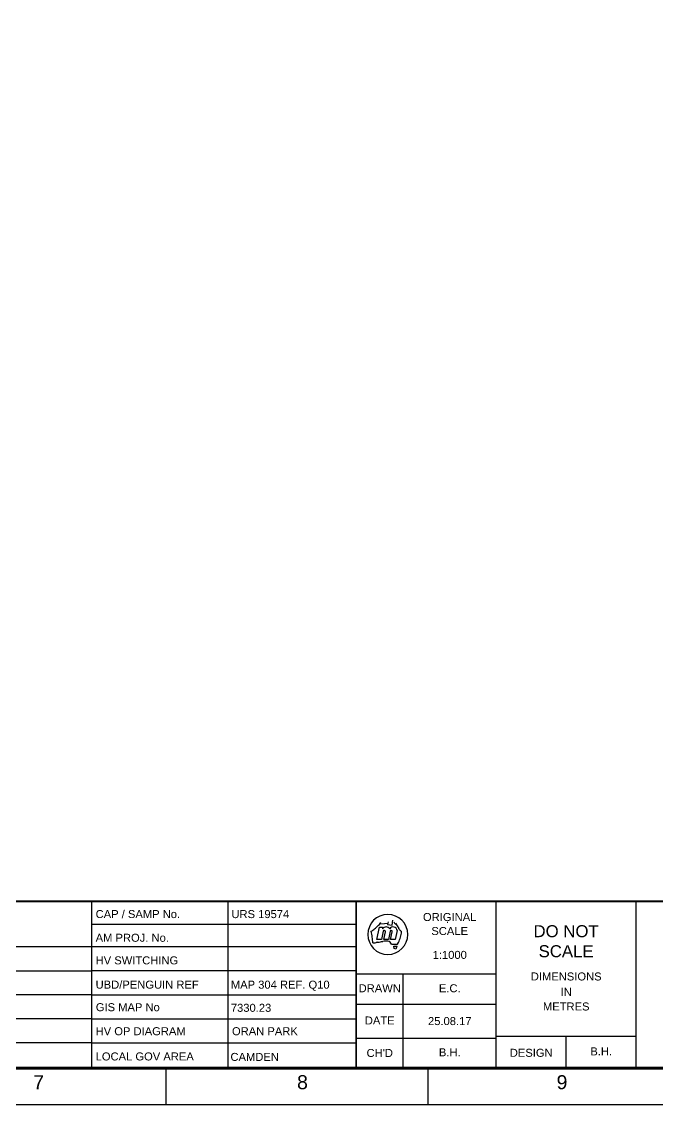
# Paper-space layout 'RETIC (2)' of a CAD drawing. Header units: metres. Extents: x -9 to 795, y -5 to 571.
# Drawn here: x 422.8 to 581.7, y -5.4 to 265.1 of the extents above; entities that cross this region are included whole.
import ezdxf
from ezdxf.enums import TextEntityAlignment as Align

# ---------------------------------------------------------------- set-up
doc = ezdxf.new("R2010")
doc.units = ezdxf.units.M
doc.header["$LTSCALE"] = 0.7
doc.layers.add('Notes', color=7, linetype='Continuous')
doc.layers.add('SupportsUG_SP_EXT', color=7, linetype='Continuous')
doc.styles.add('ARIAL', font='arial.ttf', dxfattribs={"height": 2})
doc.styles.add('iecISOCP', font='isocp.shx')
doc.styles.get("Standard").update_dxf_attribs({"font": 'arial.ttf'})

# ---------------------------------------------------------------- blocks, each defined once
blk = doc.blocks.new('A1_FRAME_TITLE')
at = {"layer": 'Notes', "color": 7, "linetype": 'Continuous'}
for p, q in [((449, 47.62), (449, 5.97)), ((515.12, 47.62), (515.12, 5.97)), ((515.12, 41.97), (515.12, 5.97)), ((515.12, 29.54), (550.12, 29.54))]:
    blk.add_line(p, q, dxfattribs=at)
at = {"layer": 'Notes', "color": 7}
for p, q in [((483.01, 47.62), (483.01, 5.97)), ((515.12, 5.97), (515.12, 47.62)), ((550.12, 5.97), (550.12, 47.62)), ((585.12, 5.97), (585.12, 47.62)), ((449, 41.97), (515.12, 41.97)), ((537.86, 42.48), (538.05, 42.44)), ((303.56, 36.33), (449, 36.33)), ((449, 36.33), (515.12, 36.33)), ((303.54, 30.28), (449, 30.28)), ((449, 30.33), (515.12, 30.33)), ((526.9, 5.97), (526.9, 29.54)), ((449, 24.33), (303.54, 24.33)), ((449, 24.33), (515.12, 24.33)), ((515.12, 21.97), (550.12, 21.97)), ((449, 18.33), (303.54, 18.33)), ((449, 18.33), (515.12, 18.33)), ((550.12, 13.97), (585.12, 13.97)), ((567.62, 5.97), (567.62, 13.97)), ((449, 12.33), (303.54, 12.33)), ((449, 12.33), (515.12, 12.33)), ((515.12, 13.47), (550.12, 13.47))]:
    blk.add_line(p, q, dxfattribs=at)
at = {"layer": 'Notes', "color": 4}
for p, q in [((520.31, 38.09), (520.93, 41.17)), ((520.93, 41.17), (521.67, 41.17)), ((521.32, 42.05), (523.09, 42.16)), ((521.67, 41.17), (521.72, 40.77)), ((523.09, 42.52), (522.97, 41.82)), ((522.97, 41.82), (524.11, 41.71)), ((524.11, 41.71), (524.3, 42.96)), ((524.94, 42.18), (525.77, 40.9)), ((521.45, 38.09), (520.31, 38.09)), ((521.87, 40.17), (521.45, 38.09)), ((522.02, 38.09), (522.42, 40.06)), ((523.17, 38.09), (522.02, 38.09)), ((523.58, 40.17), (523.17, 38.09)), ((523.74, 38.09), (524.13, 40.06)), ((524.88, 38.09), (523.74, 38.09)), ((525.33, 40.35), (524.88, 38.09)), ((525.38, 36.89), (523.97, 36.97)), ((523.97, 36.97), (525.38, 36.89)), ((525.38, 36.89), (523.97, 36.97)), ((524.61, 35.89), (524.53, 36.47)), ((524.53, 36.47), (525.26, 36.47)), ((525.05, 35.74), (524.61, 35.89)), ((525.26, 36.47), (525.05, 35.74))]:
    blk.add_line(p, q, dxfattribs=at)
at = {"layer": 'Notes', "linetype": 'Continuous'}
for p, q in [((467.56, 6.01), (467.56, -3.07)), ((533.07, 6.01), (533.07, -3.07))]:
    blk.add_line(p, q, dxfattribs=at)
at = {"layer": 'Notes', "color": 7, "linetype": 'Continuous'}
blk.add_lwpolyline([(-0.04, -3.07), (804.15, -3.07), (804.15, 573.26), (-0.04, 573.26)], close=True, dxfattribs=at)
at = {"layer": 'Notes', "color": 7, "linetype": 'Continuous', "const_width": 0.8}
blk.add_lwpolyline([(9, 5.97), (795.11, 5.97), (795.11, 564.21), (9, 564.21)], close=True, dxfattribs=at)
at = {"layer": 'Notes', "color": 7, "linetype": 'Continuous', "const_width": 0.5, "flags": 128}
blk.add_lwpolyline([(9, 47.62), (795.11, 47.62)], dxfattribs=at)
at = {"layer": 'Notes', "color": 4}
for centre, radius, start, end in [((523.02, 39.37), 5, 0, 180), ((513.17, 49.09), 10.59, 302.5841, 308.1576), ((513.17, 49.09), 10.59, 308.157, 313.7305), ((515.97, 46.16), 6.54, 313.7309, 319.3045), ((515.97, 46.16), 6.54, 319.3047, 324.8782), ((522.63, 40.21), 1.06, 31.7884, 148.2116), ((524.37, 40.3), 0.961, 2.5982, 150.8098), ((549.46, 57.06), 28.87, 210.1483, 211.8601), ((447.77, -10.21), 93.25, 33.1096, 33.2341), ((529.3, 42.96), 4.09, 213.1151, 222.4146), ((523.02, 39.37), 5, 180, 0), ((498.04, 35.61), 21.32, 10.3053, 12.3306), ((498.04, 35.61), 21.32, 8.2795, 10.3048), ((499.34, 35.8), 20.01, 6.2539, 8.2792), ((499.34, 35.8), 20.01, 4.2291, 6.2543), ((522.14, 40.11), 0.28, 348.6911, 168.6911), ((523.85, 40.11), 0.28, 348.6911, 168.6911), ((518.77, 40.74), 7.69, 331.5942, 341.8897), ((513.45, 42.48), 13.29, 341.8901, 347.8434), ((526.64, 40.53), 0.484, 222.42, 236.4422), ((526.82, 40.81), 0.815, 236.4359, 244.7422), ((524.71, 40.06), 1.76, 347.8434, 354.1409), ((524.86, 40.04), 1.61, 354.1436, 1.0342), ((519.48, 39.42), 2.15, 265.1734, 270.0504), ((519.48, 39.51), 2.24, 270.0438, 274.7322), ((519.4, 40.42), 3.15, 274.7358, 283.0812), ((521.23, 32.55), 4.93, 97.7419, 103.0814), ((517.51, 59.88), 22.65, 277.7418, 280.8825), ((522.66, 33.09), 4.63, 85.4613, 100.8824), ((522.96, 36.78), 0.924, 46.5875, 85.4612), ((522.11, 35.89), 2.16, 30.1885, 46.5879), ((524.88, 37.45), 0.75, 311.6083, 321.0792), ((524.94, 37.41), 0.675, 321.0838, 331.5982)]:
    blk.add_arc(centre, radius, start, end, dxfattribs=at)
at = {"layer": 'Notes', "color": 7, "style": 'ARIAL'}
for s, height, p in [('CAP / SAMP No.', 2, (450, 43.47)), ('AM PROJ. No.', 2, (450, 37.55)), ('HV SWITCHING', 2, (450, 31.9)), ('UBD/PENGUIN REF', 2, (450, 25.84)), ('GIS MAP No', 2, (450.04, 20.2)), ('HV OP DIAGRAM', 2, (450, 14.2)), ('LOCAL GOV AREA', 2, (450, 7.9)), ('7', 3.5, (434.4, 0.72)), ('8', 3.5, (500.34, 0.72)), ('9', 3.5, (565.21, 0.72))]:
    blk.add_text(s, height=height, dxfattribs=at).set_placement(p)
for s, p in [('ORIGINAL', (538.49, 42.73)), ('SCALE', (538.49, 39.23)), ('DIMENSIONS', (567.62, 27.88)), ('DRAWN', (521.01, 24.93)), ('IN', (567.62, 24.04)), ('METRES', (567.62, 20.38)), ('DATE', (521.01, 16.88)), ('DESIGN', (558.87, 8.81)), ("CH'D", (521.01, 8.77))]:
    blk.add_text(s, height=2, dxfattribs=at).set_placement(p, align=Align.CENTER)
at = {"layer": 'Notes', "color": 7, "attachment_point": 5, "style": 'ARIAL'}
for s, insert, char_height, width in [('DO NOT SCALE', (567.59, 37.67), 3, 29.1), ('25.08.17', (538.51, 17.72), 2, 23.2209)]:
    blk.add_mtext(s, dxfattribs=dict(at, insert=insert, char_height=char_height, width=width))
at = {"layer": 'Notes', "color": 7}
blk.add_attdef('EPD_REF_NO', text='', height=5, dxfattribs=at).set_placement((760.12, 52.77), align=Align.CENTER)
at = {"layer": 'Notes', "color": 3, "style": 'iecISOCP', "flags": 8}
blk.add_attdef('VERSION_NO', text='', height=2.5, rotation=90, dxfattribs=at).set_placement((272.82, 44.54), align=Align.MIDDLE_CENTER)
at = {"layer": 'Notes', "color": 7, "style": 'ARIAL'}
for tag, p in [('CAP_NO', (483.94, 43.46)), ('IE_NUM', (483.8, 37.81)), ('REF_No_1', (306, 32.31)), ('REF_1', (327.55, 32.31)), ('GEN_WO', (412.46, 31.76)), ('HV_SWITCH', (484.22, 32.16)), ('REF_No_2', (306, 26.31)), ('REF_2', (327.55, 26.31)), ('OH_WO', (412.46, 25.81)), ('UBD_REF', (483.8, 25.83)), ('REF_No_3', (306, 20.31)), ('REF_3', (327.55, 20.31)), ('UG_WO', (412.46, 20.05)), ('GIS_MAP_No', (483.8, 20.04)), ('REF_No_4', (306, 14.31)), ('REF_4', (327.55, 14.31)), ('HV_OP_DIAG', (484.08, 14.2)), ('SUB_WO', (412.46, 13.81)), ('LGA', (483.7, 7.78))]:
    blk.add_attdef(tag, p, '', height=2, dxfattribs=at)
at = {"layer": 'Notes', "color": 7, "style": 'ARIAL', "width": 1.1}
for tag, p in [('T1', (655.13, 39.47)), ('T2', (655.13, 34.35)), ('T3', (655.13, 28.92)), ('T4', (655.13, 23.66)), ('T5', (655.13, 18.23)), ('T6', (655.13, 12.97))]:
    blk.add_attdef(tag, text='', height=3.5, dxfattribs=at).set_placement(p, align=Align.CENTER)
at = {"layer": 'Notes', "color": 7, "style": 'ARIAL'}
for tag, height, p in [('scale', 2, (538.51, 33.27)), ('DRAWN', 2, (538.51, 24.93)), ('REV', 5, (790.81, 17.1)), ('CHD', 2, (538.51, 8.93)), ('DESIGN', 2, (576.37, 9.15))]:
    blk.add_attdef(tag, text='', height=height, dxfattribs=at).set_placement(p, align=Align.CENTER)
blk.add_attdef('NUM', text='', height=7, dxfattribs=at).set_placement((763.12, 20.12), align=Align.MIDDLE_CENTER)
for tag, p in [('NS', (762.87, 8.12)), ('SHTS', (774.68, 8.12))]:
    blk.add_attdef(tag, text='', height=2, dxfattribs=at).set_placement(p, align=Align.MIDDLE)
at = {"layer": 'Notes', "style": 'iecISOCP'}
blk.add_attdef('ExportID', (9.02, 2.35), '', height=2.5, dxfattribs=at)
at = {"layer": 'Notes', "style": 'iecISOCP', "flags": 1}
for tag, p in [('ProjectType', (14.12, -26.84)), ('ProjectNumber', (23.5, -26.86)), ('DrawingNumber', (35.46, -26.85)), ('ProjectDescription', (47.51, -26.87)), ('ExportDate', (60.23, -26.83)), ('ExportUserName', (69.1, -26.84)), ('DesignerCompanyName', (81.43, -26.84)), ('ExportAreaOfInterest', (97.04, -26.86)), ('GIS_SUCCESS', (111.94, -26.82)), ('CAD_SUCCESS', (121.73, -26.83)), ('DEPOTCODE', (132.05, -26.92)), ('ExportCategories', (140.02, -26.84)), ('Comments', (154.33, -26.93)), ('EPD_-_VERSION_1.5', (161.74, -26.93))]:
    blk.add_attdef(tag, p, '', height=1, dxfattribs=at)

psp = doc.layouts.new('RETIC (2)')

# ---------------------------------------------------------------- block references
at = {"layer": 'SupportsUG_SP_EXT'}
ref = psp.add_blockref('A1_FRAME_TITLE', (-8.74, -2.32), dxfattribs=at)
ref.add_attrib('DESIGN', 'B.H.', dxfattribs={"layer": 'Notes', "color": 7, "height": 2, "style": 'ARIAL'}).set_placement((567.63, 6.84), align=Align.CENTER)
ref.add_attrib('DRAWN', 'E.C.', dxfattribs={"layer": 'Notes', "color": 7, "height": 2, "style": 'ARIAL'}).set_placement((529.77, 22.61), align=Align.CENTER)
ref.add_attrib('CHD', 'B.H.', dxfattribs={"layer": 'Notes', "color": 7, "height": 2, "style": 'ARIAL'}).set_placement((529.77, 6.61), align=Align.CENTER)
ref.add_attrib('scale', '1:1000', dxfattribs={"layer": 'Notes', "color": 7, "height": 2, "style": 'ARIAL'}).set_placement((529.77, 30.95), align=Align.CENTER)
ref.add_attrib('CAP_NO', 'URS 19574', (475.2, 41.14), dxfattribs={"layer": 'Notes', "color": 7, "height": 2, "style": 'ARIAL'})
ref.add_attrib('UBD_REF', 'MAP 304 REF. Q10', (475.06, 23.51), dxfattribs={"layer": 'Notes', "color": 7, "height": 2, "style": 'ARIAL'})
ref.add_attrib('GIS_MAP_No', '7330.23', (475.06, 17.73), dxfattribs={"layer": 'Notes', "color": 7, "height": 2, "style": 'ARIAL'})
ref.add_attrib('HV_OP_DIAG', 'ORAN PARK', (475.34, 11.88), dxfattribs={"layer": 'Notes', "color": 7, "height": 2, "style": 'ARIAL'})
ref.add_attrib('LGA', 'CAMDEN', (474.96, 5.46), dxfattribs={"layer": 'Notes', "color": 7, "height": 2, "style": 'ARIAL'})

doc.saveas('drawing.dxf')
